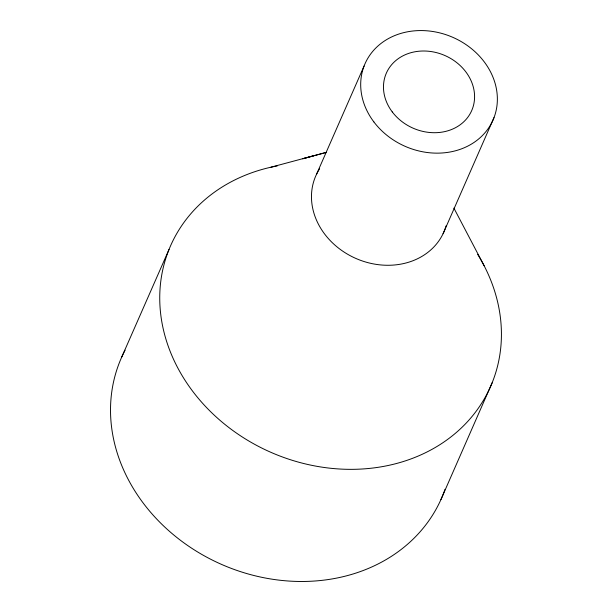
<?xml version="1.0" encoding="UTF-8"?>
<svg xmlns="http://www.w3.org/2000/svg" width="612" height="612" viewBox="0 0 612 612"><rect width="100%" height="100%" fill="white"/><g stroke="black" fill="none" stroke-linecap="round" stroke-linejoin="round"><path stroke-width="0.92" d="M121.796 356.918L169.027 249.459M316.534 174.275L364.063 66.065M443.08 233.708L493.991 117.649M440.923 499.599L492.14 382.791M313.52 155.8L302.733 158.768L326.403 152.38M271.047 167.183L326.311 152.365M453.897 208.103L484.107 265.707M446.094 225.828A69.913 59.486 23.7 0 1 355.121 258.111A69.913 59.486 23.7 0 1 319.632 168.744M477.681 254.393A174.787 148.708 23.7 0 1 406.643 460.446A174.787 148.708 23.7 0 1 172.523 357.048A174.787 148.708 23.7 0 1 277.305 165.898M445.023 489.317A174.787 148.708 23.7 0 1 222.24 564.708A174.787 148.708 23.7 0 1 125.07 350.186M373.871 121.918A69.913 59.486 23.7 0 0 491.543 123.089A69.913 59.486 23.7 0 0 421.676 30.569A69.913 59.486 23.7 0 0 373.871 121.918M392.254 111.897A46.611 39.658 23.7 0 0 470.704 112.677A46.611 39.658 23.7 0 0 424.124 51.003A46.611 39.658 23.7 0 0 392.254 111.897"/></g></svg>
